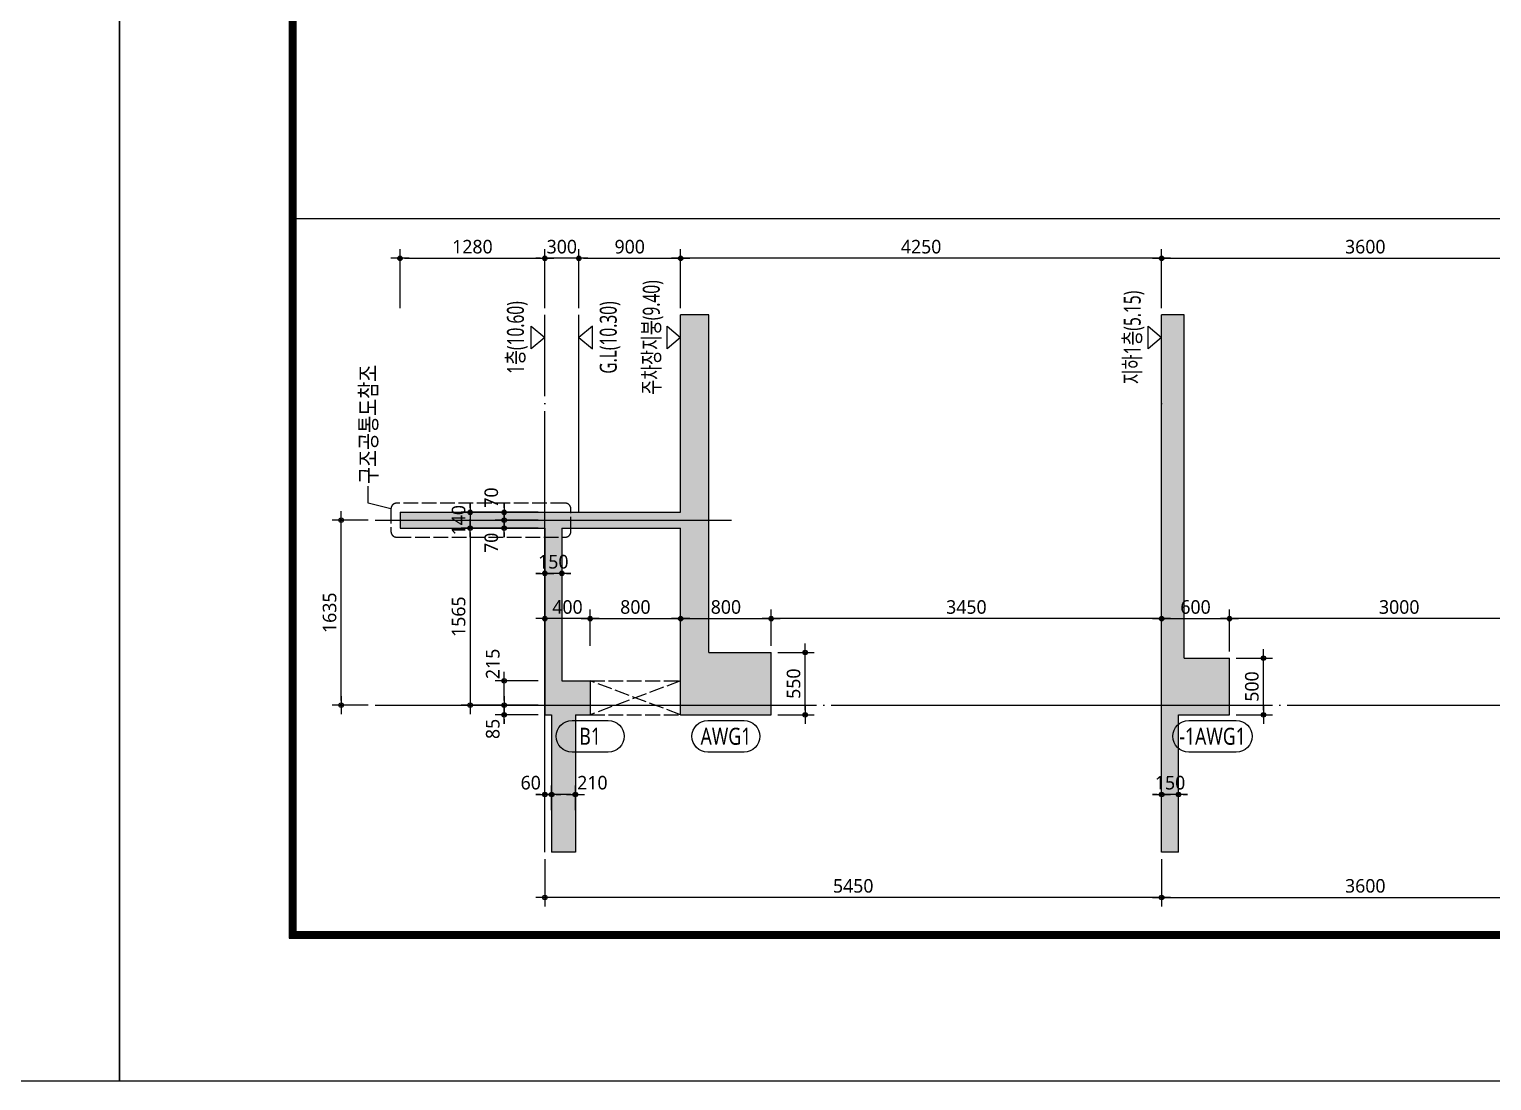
# Model space of a CAD drawing. Header units: millimetres. Extents: x 350420 to 672135, y -312840 to -44390.
# Drawn here: x 557934 to 570857, y -80030 to -70735 of the extents above; entities that cross this region are included whole.
import ezdxf
from ezdxf.enums import TextEntityAlignment as Align
from ezdxf.xclip import XClip

# ---------------------------------------------------------------- set-up
doc = ezdxf.new("R2010")
doc.units = ezdxf.units.MM
doc.header["$LTSCALE"] = 65
doc.header["$XCLIPFRAME"] = 0
for name, pattern in [('CEN', [62, 60, -1, 0, -1]), ('HID', [2.5, 2, -0.5]), ('XS-지하주차장$0$HID', [2.3, 1.5, -0.8])]:
    doc.linetypes.add(name, pattern=pattern)
doc.layers.get('Defpoints').update_dxf_attribs({"color": 145})
for name, color, linetype in [('253', 253, 'Continuous'), ('CEN', 1, 'CEN'), ('DIM', 7, 'Continuous'), ('FORM_고양장항A-1BL-S-성능$0$FORM', 7, 'Continuous'), ('GL', 3, 'Continuous'), ('HID', 8, 'HID'), ('LEADER', 7, 'Continuous'), ('LEVEL', 7, 'Continuous'), ('M', 7, 'Continuous'), ('NAME-B', 6, 'Continuous'), ('SEC', 2, 'Continuous'), ('XS-지하주차장$0$B', 9, 'XS-지하주차장$0$HID'), ('XS-지하주차장$0$G', 4, 'XS-지하주차장$0$HID')]:
    doc.layers.add(name, color=color, linetype=linetype)
doc.layers.add('FORM_고양장항A-1BL-S-성능$0$DEFPOINT', color=144, linetype='Continuous', plot=False)
doc.layers.add('TEXT', color=3, linetype='Continuous', lineweight=9)
doc.styles.add('맑은고딕', font='malgun.ttf')
doc.dimstyles.new('DIM_40', dxfattribs={"dimscale": 40, "dimtxt": 3, "dimasz": 1, "dimexe": 2, "dimexo": 1.5, "dimgap": 1, "dimtad": 1, "dimdec": 0, "dimzin": 0, "dimdsep": 46, "dimtxsty": '맑은고딕', "dimblk1": 'DIMDOT', "dimblk2": 'DIMDOT', "dimsah": 1, "dimcen": 0.09, "dimdle": 2, "dimclrd": 7, "dimclre": 7, "dimclrt": 6, "dimadec": 0, "dimazin": 0, "dimtfac": 1, "dimtdec": 0, "dimtix": 1, "dimtmove": 2, "dimatfit": 3, "dimldrblk": 'DIMDOT', "dimfxl": 0, "dimtolj": 1, "dimtzin": 0, "dimarcsym": 0})

# ---------------------------------------------------------------- blocks, each defined once
blk = doc.blocks.new('XS-지하주차장')
at = {"layer": 'XS-지하주차장$0$B'}
for p, q in [((644060, 126825), (644060, 134375)), ((644460, 126825), (644460, 134375))]:
    blk.add_line(p, q, dxfattribs=at)
at = {"layer": 'XS-지하주차장$0$G'}
for p, q in [((648060, 127100), (648060, 133675)), ((648460, 127100), (648460, 133675))]:
    blk.add_line(p, q, dxfattribs=at)
blk = doc.blocks.new('FORM_고양장항A-1BL-S-성능')
at = {"layer": 'FORM_고양장항A-1BL-S-성능$0$DEFPOINT'}
blk.add_lwpolyline([(0, 594), (0, 0), (841, 0), (841, 594), (0, 594)], dxfattribs=at)
at = {"layer": 'FORM_고양장항A-1BL-S-성능$0$FORM'}
for points in [[(25, 573), (25, 21), (757, 21), (757, 573)], [(26, 572), (26, 22), (756, 22), (756, 572)]]:
    blk.add_lwpolyline(points, close=True, dxfattribs=at)
at = {"layer": 'FORM_고양장항A-1BL-S-성능$0$FORM', "const_width": 1}
blk.add_lwpolyline([(25.5, 572.5), (25.5, 21.5), (756.5, 21.5), (756.5, 572.5)], close=True, dxfattribs=at)
blk = doc.blocks.new('DIMDOT')
at = {"layer": 'DIM', "linetype": 'Continuous'}
blk.add_line((-2, 0), (2, 0), dxfattribs=at)
for radius in [0.5, 0.25]:
    blk.add_circle((0, 0), radius, dxfattribs=at)
blk = doc.blocks.new('*D1105')
at = {"layer": 'Defpoints', "color": 0, "transparency": 16777216}
for p in [(560690, -75075), (560990, -75075), (560990, -76710)]:
    blk.add_point(p, dxfattribs=at)
at = {"layer": 'DIM', "color": 7, "lineweight": -2, "transparency": 16777216}
for p, q in [((560930, -75075), (560610, -75075)), ((560690, -76670), (560690, -75115)), ((560930, -76710), (560610, -76710))]:
    blk.add_line(p, q, dxfattribs=at)
at = {"layer": 'DIM', "color": 7, "lineweight": -2, "transparency": 16777216, "xscale": 40, "yscale": 40, "zscale": 40}
for p, rotation in [((560690, -75075), 90), ((560690, -76710), 270)]:
    blk.add_blockref('DIMDOT', p, dxfattribs=dict(at, rotation=rotation))
at = {"layer": 'DIM', "color": 6, "transparency": 16777216, "insert": (560588, -75893), "char_height": 120, "attachment_point": 5, "rotation": 90, "style": '맑은고딕'}
blk.add_mtext('\\A1;1635', dxfattribs=at)
blk = doc.blocks.new('*D1106')
at = {"layer": 'Defpoints', "color": 0, "transparency": 16777216}
for p in [(562490, -72760), (561210, -73260), (562490, -73260)]:
    blk.add_point(p, dxfattribs=at)
at = {"layer": 'DIM', "color": 7, "lineweight": -2, "transparency": 16777216}
for p, q in [((561210, -73200), (561210, -72680)), ((561250, -72760), (562450, -72760)), ((562490, -73200), (562490, -72680))]:
    blk.add_line(p, q, dxfattribs=at)
at = {"layer": 'DIM', "color": 7, "lineweight": -2, "transparency": 16777216, "xscale": 40, "yscale": 40, "zscale": 40, "rotation": 180}
blk.add_blockref('DIMDOT', (561210, -72760), dxfattribs=at)
at = {"layer": 'DIM', "color": 7, "lineweight": -2, "transparency": 16777216, "xscale": 40, "yscale": 40, "zscale": 40}
blk.add_blockref('DIMDOT', (562490, -72760), dxfattribs=at)
at = {"layer": 'DIM', "color": 6, "transparency": 16777216, "insert": (561850, -72658), "char_height": 120, "attachment_point": 5, "style": '맑은고딕'}
blk.add_mtext('\\A1;1280', dxfattribs=at)
blk = doc.blocks.new('*D1107')
at = {"layer": 'Defpoints', "color": 0, "transparency": 16777216}
for p in [(562490, -75145), (561830, -76710), (562490, -76710)]:
    blk.add_point(p, dxfattribs=at)
at = {"layer": 'DIM', "color": 7, "lineweight": -2, "transparency": 16777216}
for p, q in [((562430, -75145), (561750, -75145)), ((561830, -75185), (561830, -76670)), ((562430, -76710), (561750, -76710))]:
    blk.add_line(p, q, dxfattribs=at)
at = {"layer": 'DIM', "color": 7, "lineweight": -2, "transparency": 16777216, "xscale": 40, "yscale": 40, "zscale": 40}
for p, rotation in [((561830, -75145), 90), ((561830, -76710), 270)]:
    blk.add_blockref('DIMDOT', p, dxfattribs=dict(at, rotation=rotation))
at = {"layer": 'DIM', "color": 6, "transparency": 16777216, "insert": (561728, -75928), "char_height": 120, "attachment_point": 5, "rotation": 90, "style": '맑은고딕'}
blk.add_mtext('\\A1;1565', dxfattribs=at)
blk = doc.blocks.new('*D1108')
at = {"layer": 'Defpoints', "color": 0, "transparency": 16777216}
for p in [(562490, -75005), (561830, -75145), (562490, -75145)]:
    blk.add_point(p, dxfattribs=at)
at = {"layer": 'DIM', "color": 7, "lineweight": -2, "transparency": 16777216}
for p, q in [((561830, -74965), (561830, -74925)), ((562430, -75005), (561750, -75005)), ((561830, -75005), (561830, -75145)), ((562430, -75145), (561750, -75145)), ((561830, -75185), (561830, -75225))]:
    blk.add_line(p, q, dxfattribs=at)
at = {"layer": 'DIM', "color": 7, "lineweight": -2, "transparency": 16777216, "xscale": 40, "yscale": 40, "zscale": 40}
for p, rotation in [((561830, -75005), 270), ((561830, -75145), 90)]:
    blk.add_blockref('DIMDOT', p, dxfattribs=dict(at, rotation=rotation))
at = {"layer": 'DIM', "color": 6, "transparency": 16777216, "insert": (561728, -75075), "char_height": 120, "attachment_point": 5, "rotation": 90, "style": '맑은고딕'}
blk.add_mtext('\\A1;140', dxfattribs=at)
blk = doc.blocks.new('*D1109')
at = {"layer": 'Defpoints', "color": 0, "transparency": 16777216}
for p in [(562490, -75075), (562130, -75145), (562490, -75145)]:
    blk.add_point(p, dxfattribs=at)
at = {"layer": 'DIM', "color": 7, "lineweight": -2, "transparency": 16777216}
for p, q in [((562430, -75075), (562050, -75075)), ((562130, -75035), (562130, -74995)), ((562130, -75075), (562130, -75145)), ((562430, -75145), (562050, -75145)), ((562130, -75185), (562130, -75225))]:
    blk.add_line(p, q, dxfattribs=at)
at = {"layer": 'DIM', "color": 7, "lineweight": -2, "transparency": 16777216, "xscale": 40, "yscale": 40, "zscale": 40}
for p, rotation in [((562130, -75075), 270), ((562130, -75145), 90)]:
    blk.add_blockref('DIMDOT', p, dxfattribs=dict(at, rotation=rotation))
at = {"layer": 'DIM', "color": 6, "transparency": 16777216, "insert": (562017, -75275), "char_height": 120, "attachment_point": 5, "rotation": 90, "style": '맑은고딕'}
blk.add_mtext('\\A1;70', dxfattribs=at)
blk = doc.blocks.new('*D1110')
at = {"layer": 'Defpoints', "color": 0, "transparency": 16777216}
for p in [(562130, -75005), (562490, -75005), (562490, -75075)]:
    blk.add_point(p, dxfattribs=at)
at = {"layer": 'DIM', "color": 7, "lineweight": -2, "transparency": 16777216}
for p, q in [((562130, -74965), (562130, -74925)), ((562430, -75005), (562050, -75005)), ((562430, -75075), (562050, -75075)), ((562130, -75075), (562130, -75005)), ((562130, -75115), (562130, -75155))]:
    blk.add_line(p, q, dxfattribs=at)
at = {"layer": 'DIM', "color": 7, "lineweight": -2, "transparency": 16777216, "xscale": 40, "yscale": 40, "zscale": 40}
for p, rotation in [((562130, -75005), 270), ((562130, -75075), 90)]:
    blk.add_blockref('DIMDOT', p, dxfattribs=dict(at, rotation=rotation))
at = {"layer": 'DIM', "color": 6, "transparency": 16777216, "insert": (562017, -74875), "char_height": 120, "attachment_point": 5, "rotation": 90, "style": '맑은고딕'}
blk.add_mtext('\\A1;70', dxfattribs=at)
blk = doc.blocks.new('*D1111')
at = {"layer": 'Defpoints', "color": 0, "transparency": 16777216}
for p in [(562490, -72760), (562490, -73260), (562790, -73260)]:
    blk.add_point(p, dxfattribs=at)
at = {"layer": 'DIM', "color": 7, "lineweight": -2, "transparency": 16777216}
for p, q in [((562450, -72760), (562410, -72760)), ((562490, -73200), (562490, -72680)), ((562790, -72760), (562490, -72760)), ((562790, -73200), (562790, -72680)), ((562830, -72760), (562870, -72760))]:
    blk.add_line(p, q, dxfattribs=at)
at = {"layer": 'DIM', "color": 7, "lineweight": -2, "transparency": 16777216, "xscale": 40, "yscale": 40, "zscale": 40}
blk.add_blockref('DIMDOT', (562490, -72760), dxfattribs=at)
at = {"layer": 'DIM', "color": 7, "lineweight": -2, "transparency": 16777216, "xscale": 40, "yscale": 40, "zscale": 40, "rotation": 180}
blk.add_blockref('DIMDOT', (562790, -72760), dxfattribs=at)
at = {"layer": 'DIM', "color": 6, "transparency": 16777216, "insert": (562640, -72658), "char_height": 120, "attachment_point": 5, "style": '맑은고딕'}
blk.add_mtext('\\A1;300', dxfattribs=at)
blk = doc.blocks.new('*D1112')
at = {"layer": 'Defpoints', "color": 0, "transparency": 16777216}
for p in [(571540, -72760), (567940, -73260), (571540, -73260)]:
    blk.add_point(p, dxfattribs=at)
at = {"layer": 'DIM', "color": 7, "lineweight": -2, "transparency": 16777216}
for p, q in [((567940, -73200), (567940, -72680)), ((567980, -72760), (571500, -72760)), ((571540, -73200), (571540, -72680))]:
    blk.add_line(p, q, dxfattribs=at)
at = {"layer": 'DIM', "color": 7, "lineweight": -2, "transparency": 16777216, "xscale": 40, "yscale": 40, "zscale": 40, "rotation": 180}
blk.add_blockref('DIMDOT', (567940, -72760), dxfattribs=at)
at = {"layer": 'DIM', "color": 7, "lineweight": -2, "transparency": 16777216, "xscale": 40, "yscale": 40, "zscale": 40}
blk.add_blockref('DIMDOT', (571540, -72760), dxfattribs=at)
at = {"layer": 'DIM', "color": 6, "transparency": 16777216, "insert": (569740, -72658), "char_height": 120, "attachment_point": 5, "style": '맑은고딕'}
blk.add_mtext('\\A1;3600', dxfattribs=at)
blk = doc.blocks.new('*D1113')
at = {"layer": 'Defpoints', "color": 0, "transparency": 16777216}
for p in [(563690, -72760), (562790, -73260), (563690, -73260)]:
    blk.add_point(p, dxfattribs=at)
at = {"layer": 'DIM', "color": 7, "lineweight": -2, "transparency": 16777216}
for p, q in [((562790, -73200), (562790, -72680)), ((562830, -72760), (563650, -72760)), ((563690, -73200), (563690, -72680))]:
    blk.add_line(p, q, dxfattribs=at)
at = {"layer": 'DIM', "color": 7, "lineweight": -2, "transparency": 16777216, "xscale": 40, "yscale": 40, "zscale": 40, "rotation": 180}
blk.add_blockref('DIMDOT', (562790, -72760), dxfattribs=at)
at = {"layer": 'DIM', "color": 7, "lineweight": -2, "transparency": 16777216, "xscale": 40, "yscale": 40, "zscale": 40}
blk.add_blockref('DIMDOT', (563690, -72760), dxfattribs=at)
at = {"layer": 'DIM', "color": 6, "transparency": 16777216, "insert": (563240, -72658), "char_height": 120, "attachment_point": 5, "style": '맑은고딕'}
blk.add_mtext('\\A1;900', dxfattribs=at)
blk = doc.blocks.new('*D1114')
at = {"layer": 'Defpoints', "color": 0, "transparency": 16777216}
for p in [(563690, -72760), (563690, -73260), (567940, -73260)]:
    blk.add_point(p, dxfattribs=at)
at = {"layer": 'DIM', "color": 7, "lineweight": -2, "transparency": 16777216}
for p, q in [((563690, -73200), (563690, -72680)), ((567900, -72760), (563730, -72760)), ((567940, -73200), (567940, -72680))]:
    blk.add_line(p, q, dxfattribs=at)
at = {"layer": 'DIM', "color": 7, "lineweight": -2, "transparency": 16777216, "xscale": 40, "yscale": 40, "zscale": 40, "rotation": 180}
blk.add_blockref('DIMDOT', (563690, -72760), dxfattribs=at)
at = {"layer": 'DIM', "color": 7, "lineweight": -2, "transparency": 16777216, "xscale": 40, "yscale": 40, "zscale": 40}
blk.add_blockref('DIMDOT', (567940, -72760), dxfattribs=at)
at = {"layer": 'DIM', "color": 6, "transparency": 16777216, "insert": (565815, -72658), "char_height": 120, "attachment_point": 5, "style": '맑은고딕'}
blk.add_mtext('\\A1;4250', dxfattribs=at)
blk = doc.blocks.new('*D1116')
at = {"layer": 'Defpoints', "color": 0, "linetype": 'Continuous', "transparency": 16777216}
for p in [(562490, -76710), (562130, -76795), (562490, -76795)]:
    blk.add_point(p, dxfattribs=at)
at = {"layer": 'DIM', "color": 7, "linetype": 'Continuous', "lineweight": -2, "transparency": 16777216}
for p, q in [((562130, -76670), (562130, -76630)), ((562430, -76710), (562050, -76710)), ((562130, -76710), (562130, -76795)), ((562430, -76795), (562050, -76795)), ((562130, -76835), (562130, -76875))]:
    blk.add_line(p, q, dxfattribs=at)
at = {"layer": 'DIM', "color": 7, "linetype": 'Continuous', "lineweight": -2, "transparency": 16777216, "xscale": 40, "yscale": 40, "zscale": 40}
for p, rotation in [((562130, -76710), 270), ((562130, -76795), 90)]:
    blk.add_blockref('DIMDOT', p, dxfattribs=dict(at, rotation=rotation))
at = {"layer": 'DIM', "color": 6, "linetype": 'Continuous', "transparency": 16777216, "insert": (562030, -76920), "char_height": 120, "attachment_point": 5, "rotation": 90, "style": '맑은고딕'}
blk.add_mtext('\\A1;85', dxfattribs=at)
blk = doc.blocks.new('*D1117')
at = {"layer": 'Defpoints', "color": 0, "linetype": 'Continuous', "transparency": 16777216}
for p in [(562130, -76495), (562490, -76495), (562490, -76710)]:
    blk.add_point(p, dxfattribs=at)
at = {"layer": 'DIM', "color": 7, "linetype": 'Continuous', "lineweight": -2, "transparency": 16777216}
for p, q in [((562430, -76495), (562050, -76495)), ((562130, -76670), (562130, -76535)), ((562430, -76710), (562050, -76710))]:
    blk.add_line(p, q, dxfattribs=at)
at = {"layer": 'DIM', "color": 7, "linetype": 'Continuous', "lineweight": -2, "transparency": 16777216, "xscale": 40, "yscale": 40, "zscale": 40}
for p, rotation in [((562130, -76495), 90), ((562130, -76710), 270)]:
    blk.add_blockref('DIMDOT', p, dxfattribs=dict(at, rotation=rotation))
at = {"layer": 'DIM', "color": 6, "linetype": 'Continuous', "transparency": 16777216, "insert": (562030, -76345), "char_height": 120, "attachment_point": 5, "rotation": 90, "style": '맑은고딕'}
blk.add_mtext('\\A1;215', dxfattribs=at)
blk = doc.blocks.new('*D1118')
at = {"layer": 'Defpoints', "color": 0, "transparency": 16777216}
for p in [(564490, -76245), (564790, -76245), (564490, -76795)]:
    blk.add_point(p, dxfattribs=at)
at = {"layer": 'DIM', "color": 7, "lineweight": -2, "transparency": 16777216}
for p, q in [((564550, -76245), (564870, -76245)), ((564790, -76755), (564790, -76285)), ((564550, -76795), (564870, -76795))]:
    blk.add_line(p, q, dxfattribs=at)
at = {"layer": 'DIM', "color": 7, "lineweight": -2, "transparency": 16777216, "xscale": 40, "yscale": 40, "zscale": 40}
for p, rotation in [((564790, -76245), 90), ((564790, -76795), 270)]:
    blk.add_blockref('DIMDOT', p, dxfattribs=dict(at, rotation=rotation))
at = {"layer": 'DIM', "color": 6, "transparency": 16777216, "insert": (564688, -76520), "char_height": 120, "attachment_point": 5, "rotation": 90, "style": '맑은고딕'}
blk.add_mtext('\\A1;550', dxfattribs=at)
blk = doc.blocks.new('*D1119')
at = {"layer": 'Defpoints', "color": 0, "transparency": 16777216}
for p in [(564490, -75945), (563690, -76245), (564490, -76245)]:
    blk.add_point(p, dxfattribs=at)
at = {"layer": 'DIM', "color": 7, "lineweight": -2, "transparency": 16777216}
for p, q in [((563690, -76185), (563690, -75865)), ((563730, -75945), (564450, -75945)), ((564490, -76185), (564490, -75865))]:
    blk.add_line(p, q, dxfattribs=at)
at = {"layer": 'DIM', "color": 7, "lineweight": -2, "transparency": 16777216, "xscale": 40, "yscale": 40, "zscale": 40, "rotation": 180}
blk.add_blockref('DIMDOT', (563690, -75945), dxfattribs=at)
at = {"layer": 'DIM', "color": 7, "lineweight": -2, "transparency": 16777216, "xscale": 40, "yscale": 40, "zscale": 40}
blk.add_blockref('DIMDOT', (564490, -75945), dxfattribs=at)
at = {"layer": 'DIM', "color": 6, "transparency": 16777216, "insert": (564090, -75843), "char_height": 120, "attachment_point": 5, "style": '맑은고딕'}
blk.add_mtext('\\A1;800', dxfattribs=at)
blk = doc.blocks.new('*D1120')
at = {"layer": 'Defpoints', "color": 0, "transparency": 16777216}
for p in [(564490, -75945), (564490, -76245), (567940, -76295)]:
    blk.add_point(p, dxfattribs=at)
at = {"layer": 'DIM', "color": 7, "lineweight": -2, "transparency": 16777216}
for p, q in [((564490, -76185), (564490, -75865)), ((567900, -75945), (564530, -75945)), ((567940, -76235), (567940, -75865))]:
    blk.add_line(p, q, dxfattribs=at)
at = {"layer": 'DIM', "color": 7, "lineweight": -2, "transparency": 16777216, "xscale": 40, "yscale": 40, "zscale": 40, "rotation": 180}
blk.add_blockref('DIMDOT', (564490, -75945), dxfattribs=at)
at = {"layer": 'DIM', "color": 7, "lineweight": -2, "transparency": 16777216, "xscale": 40, "yscale": 40, "zscale": 40}
blk.add_blockref('DIMDOT', (567940, -75945), dxfattribs=at)
at = {"layer": 'DIM', "color": 6, "transparency": 16777216, "insert": (566215, -75843), "char_height": 120, "attachment_point": 5, "style": '맑은고딕'}
blk.add_mtext('\\A1;3450', dxfattribs=at)
blk = doc.blocks.new('*D1121')
at = {"layer": 'Defpoints', "color": 0, "transparency": 16777216}
for p in [(568540, -75945), (567940, -76295), (568540, -76295)]:
    blk.add_point(p, dxfattribs=at)
at = {"layer": 'DIM', "color": 7, "lineweight": -2, "transparency": 16777216}
for p, q in [((567940, -76235), (567940, -75865)), ((567980, -75945), (568500, -75945)), ((568540, -76235), (568540, -75865))]:
    blk.add_line(p, q, dxfattribs=at)
at = {"layer": 'DIM', "color": 7, "lineweight": -2, "transparency": 16777216, "xscale": 40, "yscale": 40, "zscale": 40, "rotation": 180}
blk.add_blockref('DIMDOT', (567940, -75945), dxfattribs=at)
at = {"layer": 'DIM', "color": 7, "lineweight": -2, "transparency": 16777216, "xscale": 40, "yscale": 40, "zscale": 40}
blk.add_blockref('DIMDOT', (568540, -75945), dxfattribs=at)
at = {"layer": 'DIM', "color": 6, "transparency": 16777216, "insert": (568240, -75843), "char_height": 120, "attachment_point": 5, "style": '맑은고딕'}
blk.add_mtext('\\A1;600', dxfattribs=at)
blk = doc.blocks.new('*D1122')
at = {"layer": 'Defpoints', "color": 0, "transparency": 16777216}
for p in [(568540, -75945), (568540, -76295), (571540, -76295)]:
    blk.add_point(p, dxfattribs=at)
at = {"layer": 'DIM', "color": 7, "lineweight": -2, "transparency": 16777216}
for p, q in [((568540, -76235), (568540, -75865)), ((571500, -75945), (568580, -75945)), ((571540, -76235), (571540, -75865))]:
    blk.add_line(p, q, dxfattribs=at)
at = {"layer": 'DIM', "color": 7, "lineweight": -2, "transparency": 16777216, "xscale": 40, "yscale": 40, "zscale": 40, "rotation": 180}
blk.add_blockref('DIMDOT', (568540, -75945), dxfattribs=at)
at = {"layer": 'DIM', "color": 7, "lineweight": -2, "transparency": 16777216, "xscale": 40, "yscale": 40, "zscale": 40}
blk.add_blockref('DIMDOT', (571540, -75945), dxfattribs=at)
at = {"layer": 'DIM', "color": 6, "transparency": 16777216, "insert": (570040, -75843), "char_height": 120, "attachment_point": 5, "style": '맑은고딕'}
blk.add_mtext('\\A1;3000', dxfattribs=at)
blk = doc.blocks.new('*D1123')
at = {"layer": 'Defpoints', "color": 0, "transparency": 16777216}
for p in [(568540, -76295), (568840, -76295), (568540, -76795)]:
    blk.add_point(p, dxfattribs=at)
at = {"layer": 'DIM', "color": 7, "lineweight": -2, "transparency": 16777216}
for p, q in [((568600, -76295), (568920, -76295)), ((568840, -76755), (568840, -76335)), ((568600, -76795), (568920, -76795))]:
    blk.add_line(p, q, dxfattribs=at)
at = {"layer": 'DIM', "color": 7, "lineweight": -2, "transparency": 16777216, "xscale": 40, "yscale": 40, "zscale": 40}
for p, rotation in [((568840, -76295), 90), ((568840, -76795), 270)]:
    blk.add_blockref('DIMDOT', p, dxfattribs=dict(at, rotation=rotation))
at = {"layer": 'DIM', "color": 6, "transparency": 16777216, "insert": (568738, -76545), "char_height": 120, "attachment_point": 5, "rotation": 90, "style": '맑은고딕'}
blk.add_mtext('\\A1;500', dxfattribs=at)
blk = doc.blocks.new('*D1124')
at = {"layer": 'Defpoints', "color": 0, "transparency": 16777216}
for p in [(562490, -75345), (562640, -75345), (562490, -75545)]:
    blk.add_point(p, dxfattribs=at)
at = {"layer": 'DIM', "color": 7, "lineweight": -2, "transparency": 16777216}
for p, q in [((562490, -75405), (562490, -75625)), ((562640, -75405), (562640, -75625)), ((562450, -75545), (562410, -75545)), ((562640, -75545), (562490, -75545)), ((562680, -75545), (562720, -75545))]:
    blk.add_line(p, q, dxfattribs=at)
at = {"layer": 'DIM', "color": 7, "lineweight": -2, "transparency": 16777216, "xscale": 40, "yscale": 40, "zscale": 40}
blk.add_blockref('DIMDOT', (562490, -75545), dxfattribs=at)
at = {"layer": 'DIM', "color": 7, "lineweight": -2, "transparency": 16777216, "xscale": 40, "yscale": 40, "zscale": 40, "rotation": 180}
blk.add_blockref('DIMDOT', (562640, -75545), dxfattribs=at)
at = {"layer": 'DIM', "color": 6, "transparency": 16777216, "insert": (562565, -75443), "char_height": 120, "attachment_point": 5, "style": '맑은고딕'}
blk.add_mtext('\\A1;150', dxfattribs=at)
blk = doc.blocks.new('*D1125')
at = {"layer": 'Defpoints', "color": 0, "transparency": 16777216}
for p in [(567940, -78010), (571540, -78010), (571540, -78410)]:
    blk.add_point(p, dxfattribs=at)
at = {"layer": 'DIM', "color": 7, "lineweight": -2, "transparency": 16777216}
for p, q in [((567940, -78070), (567940, -78490)), ((571540, -78070), (571540, -78490)), ((567980, -78410), (571500, -78410))]:
    blk.add_line(p, q, dxfattribs=at)
at = {"layer": 'DIM', "color": 7, "lineweight": -2, "transparency": 16777216, "xscale": 40, "yscale": 40, "zscale": 40, "rotation": 180}
blk.add_blockref('DIMDOT', (567940, -78410), dxfattribs=at)
at = {"layer": 'DIM', "color": 7, "lineweight": -2, "transparency": 16777216, "xscale": 40, "yscale": 40, "zscale": 40}
blk.add_blockref('DIMDOT', (571540, -78410), dxfattribs=at)
at = {"layer": 'DIM', "color": 6, "transparency": 16777216, "insert": (569740, -78308), "char_height": 120, "attachment_point": 5, "style": '맑은고딕'}
blk.add_mtext('\\A1;3600', dxfattribs=at)
blk = doc.blocks.new('*D1126')
at = {"layer": 'Defpoints', "color": 0, "transparency": 16777216}
for p in [(562490, -78010), (567940, -78010), (562490, -78410)]:
    blk.add_point(p, dxfattribs=at)
at = {"layer": 'DIM', "color": 7, "lineweight": -2, "transparency": 16777216}
for p, q in [((562490, -78070), (562490, -78490)), ((567940, -78070), (567940, -78490)), ((567900, -78410), (562530, -78410))]:
    blk.add_line(p, q, dxfattribs=at)
at = {"layer": 'DIM', "color": 7, "lineweight": -2, "transparency": 16777216, "xscale": 40, "yscale": 40, "zscale": 40, "rotation": 180}
blk.add_blockref('DIMDOT', (562490, -78410), dxfattribs=at)
at = {"layer": 'DIM', "color": 7, "lineweight": -2, "transparency": 16777216, "xscale": 40, "yscale": 40, "zscale": 40}
blk.add_blockref('DIMDOT', (567940, -78410), dxfattribs=at)
at = {"layer": 'DIM', "color": 6, "transparency": 16777216, "insert": (565215, -78308), "char_height": 120, "attachment_point": 5, "style": '맑은고딕'}
blk.add_mtext('\\A1;5450', dxfattribs=at)
blk = doc.blocks.new('*D1128')
at = {"layer": 'Defpoints', "color": 0, "transparency": 16777216}
for p in [(567940, -77499), (567940, -77699), (568090, -77699)]:
    blk.add_point(p, dxfattribs=at)
at = {"layer": 'DIM', "color": 7, "lineweight": -2, "transparency": 16777216}
for p, q in [((567900, -77499), (567860, -77499)), ((567940, -77639), (567940, -77419)), ((568090, -77499), (567940, -77499)), ((568090, -77639), (568090, -77419)), ((568130, -77499), (568170, -77499))]:
    blk.add_line(p, q, dxfattribs=at)
at = {"layer": 'DIM', "color": 7, "lineweight": -2, "transparency": 16777216, "xscale": 40, "yscale": 40, "zscale": 40}
blk.add_blockref('DIMDOT', (567940, -77499), dxfattribs=at)
at = {"layer": 'DIM', "color": 7, "lineweight": -2, "transparency": 16777216, "xscale": 40, "yscale": 40, "zscale": 40, "rotation": 180}
blk.add_blockref('DIMDOT', (568090, -77499), dxfattribs=at)
at = {"layer": 'DIM', "color": 6, "transparency": 16777216, "insert": (568015, -77396), "char_height": 120, "attachment_point": 5, "style": '맑은고딕'}
blk.add_mtext('\\A1;150', dxfattribs=at)
blk = doc.blocks.new('*D1129')
at = {"layer": 'Defpoints', "color": 0, "transparency": 16777216}
for p in [(562550, -77499), (562550, -77699), (562760, -77699)]:
    blk.add_point(p, dxfattribs=at)
at = {"layer": 'DIM', "color": 7, "lineweight": -2, "transparency": 16777216}
for p, q in [((562550, -77639), (562550, -77419)), ((562720, -77499), (562590, -77499)), ((562760, -77639), (562760, -77419))]:
    blk.add_line(p, q, dxfattribs=at)
at = {"layer": 'DIM', "color": 7, "lineweight": -2, "transparency": 16777216, "xscale": 40, "yscale": 40, "zscale": 40, "rotation": 180}
blk.add_blockref('DIMDOT', (562550, -77499), dxfattribs=at)
at = {"layer": 'DIM', "color": 7, "lineweight": -2, "transparency": 16777216, "xscale": 40, "yscale": 40, "zscale": 40}
blk.add_blockref('DIMDOT', (562760, -77499), dxfattribs=at)
at = {"layer": 'DIM', "color": 6, "transparency": 16777216, "insert": (562910, -77396), "char_height": 120, "attachment_point": 5, "style": '맑은고딕'}
blk.add_mtext('\\A1;210', dxfattribs=at)
blk = doc.blocks.new('*D1130')
at = {"layer": 'Defpoints', "color": 0, "transparency": 16777216}
for p in [(562550, -77499), (562490, -77699), (562550, -77699)]:
    blk.add_point(p, dxfattribs=at)
at = {"layer": 'DIM', "color": 7, "lineweight": -2, "transparency": 16777216}
for p, q in [((562450, -77499), (562410, -77499)), ((562490, -77639), (562490, -77419)), ((562490, -77499), (562550, -77499)), ((562550, -77639), (562550, -77419)), ((562590, -77499), (562630, -77499))]:
    blk.add_line(p, q, dxfattribs=at)
at = {"layer": 'DIM', "color": 7, "lineweight": -2, "transparency": 16777216, "xscale": 40, "yscale": 40, "zscale": 40}
blk.add_blockref('DIMDOT', (562490, -77499), dxfattribs=at)
at = {"layer": 'DIM', "color": 7, "lineweight": -2, "transparency": 16777216, "xscale": 40, "yscale": 40, "zscale": 40, "rotation": 180}
blk.add_blockref('DIMDOT', (562550, -77499), dxfattribs=at)
at = {"layer": 'DIM', "color": 6, "transparency": 16777216, "insert": (562365, -77396), "char_height": 120, "attachment_point": 5, "style": '맑은고딕'}
blk.add_mtext('\\A1;60', dxfattribs=at)
blk = doc.blocks.new('*D1131')
at = {"layer": 'Defpoints', "color": 0, "transparency": 16777216}
for p in [(563690, -75945), (562890, -76245), (563690, -76245)]:
    blk.add_point(p, dxfattribs=at)
at = {"layer": 'DIM', "color": 7, "lineweight": -2, "transparency": 16777216}
for p, q in [((562890, -76185), (562890, -75865)), ((562930, -75945), (563650, -75945)), ((563690, -76185), (563690, -75865))]:
    blk.add_line(p, q, dxfattribs=at)
at = {"layer": 'DIM', "color": 7, "lineweight": -2, "transparency": 16777216, "xscale": 40, "yscale": 40, "zscale": 40, "rotation": 180}
blk.add_blockref('DIMDOT', (562890, -75945), dxfattribs=at)
at = {"layer": 'DIM', "color": 7, "lineweight": -2, "transparency": 16777216, "xscale": 40, "yscale": 40, "zscale": 40}
blk.add_blockref('DIMDOT', (563690, -75945), dxfattribs=at)
at = {"layer": 'DIM', "color": 6, "transparency": 16777216, "insert": (563290, -75843), "char_height": 120, "attachment_point": 5, "style": '맑은고딕'}
blk.add_mtext('\\A1;800', dxfattribs=at)
blk = doc.blocks.new('*D1132')
at = {"layer": 'Defpoints', "color": 0, "transparency": 16777216}
for p in [(562490, -75945), (562490, -76245), (562890, -76245)]:
    blk.add_point(p, dxfattribs=at)
at = {"layer": 'DIM', "color": 7, "lineweight": -2, "transparency": 16777216}
for p, q in [((562490, -76185), (562490, -75865)), ((562850, -75945), (562530, -75945)), ((562890, -76185), (562890, -75865))]:
    blk.add_line(p, q, dxfattribs=at)
at = {"layer": 'DIM', "color": 7, "lineweight": -2, "transparency": 16777216, "xscale": 40, "yscale": 40, "zscale": 40, "rotation": 180}
blk.add_blockref('DIMDOT', (562490, -75945), dxfattribs=at)
at = {"layer": 'DIM', "color": 7, "lineweight": -2, "transparency": 16777216, "xscale": 40, "yscale": 40, "zscale": 40}
blk.add_blockref('DIMDOT', (562890, -75945), dxfattribs=at)
at = {"layer": 'DIM', "color": 6, "transparency": 16777216, "insert": (562690, -75843), "char_height": 120, "attachment_point": 5, "style": '맑은고딕'}
blk.add_mtext('\\A1;400', dxfattribs=at)

msp = doc.modelspace()

# ---------------------------------------------------------------- hatches: boundary and pattern name
at = {"layer": '253'}
h = msp.add_hatch(color=256, dxfattribs=at)
h.dxf.hatch_style = 1
h.paths.add_polyline_path([(562890, -76495), (562890, -76795), (562760, -76795), (562760, -78010), (562550, -78010), (562550, -76795), (562490, -76795), (562490, -75145), (561210, -75145), (561210, -75005), (563690, -75005), (563690, -73260), (563940, -73260), (563940, -76245), (564490, -76245), (564490, -76795), (563690, -76795), (563690, -75145), (562640, -75145), (562640, -76495)])
h = msp.add_hatch(color=256, dxfattribs=at)
h.dxf.hatch_style = 1
h.paths.add_polyline_path([(568140, -73260), (567940, -73260), (567940, -78010), (568090, -78010), (568090, -76795), (568540, -76795), (568540, -76295), (568140, -76295)])

# ---------------------------------------------------------------- linework, layer by layer
for p, q in [((563940, -73260), (563690, -73260)), ((568140, -73260), (567940, -73260)), ((562760, -78010), (562550, -78010)), ((568090, -78010), (567940, -78010))]:
    msp.add_line(p, q, dxfattribs=at)
at = {"layer": 'CEN'}
for p, q in [((562490, -78010), (562490, -73260)), ((567940, -78010), (567940, -73260)), ((560990, -75075), (564140, -75075)), ((560990, -76710), (572955, -76710))]:
    msp.add_line(p, q, dxfattribs=at)
at = {"layer": 'GL'}
msp.add_line((562790, -75005), (562790, -73260), dxfattribs=at)
at = {"layer": 'HID'}
msp.add_lwpolyline([(562890, -76795), (563690, -76795), (562890, -76495), (563690, -76495), (562890, -76795)], dxfattribs=at)
at = {"layer": 'LEADER', "color": 7}
msp.add_lwpolyline([(573790, -72410), (560290, -72410), (560290, -78710), (573790, -78710)], close=True, dxfattribs=at)
at = {"layer": 'LEADER'}
for points in [[(562370, -73360), (562490, -73460), (562370, -73560)], [(562910, -73360), (562790, -73460), (562910, -73560)], [(563570, -73360), (563690, -73460), (563570, -73560)], [(567820, -73360), (567940, -73460), (567820, -73560)]]:
    msp.add_lwpolyline(points, close=True, dxfattribs=at)
at = {"layer": 'LEADER', "linetype": 'HID'}
msp.add_lwpolyline([(562720, -75175), (562720, -74975, 0.4142136), (562670, -74925), (561180, -74925, 0.4142136), (561130, -74975), (561130, -75175, 0.4142136), (561180, -75225), (562670, -75225, 0.4142136)], format="xyb", close=True, dxfattribs=at)
at = {"layer": 'LEVEL'}
msp.add_lwpolyline([(561130, -74975), (560930, -74925), (560930, -74775)], dxfattribs=at)
at = {"layer": 'M'}
for points in [[(562730, -76845), (563050, -76845, -1), (563050, -77125), (562730, -77125, -1)], [(563930, -76845), (564250, -76845, -1), (564250, -77125), (563930, -77125, -1)], [(568180, -76845), (568600, -76845, -1), (568600, -77125), (568180, -77125, -1)]]:
    msp.add_lwpolyline(points, format="xyb", close=True, dxfattribs=at)
at = {"layer": 'SEC'}
for p, q in [((563690, -75005), (563690, -73260)), ((563940, -76245), (563940, -73260)), ((567940, -78010), (567940, -73260)), ((568140, -76295), (568140, -73260)), ((561210, -75005), (561210, -75145)), ((561210, -75005), (563690, -75005)), ((561210, -75145), (562490, -75145)), ((562490, -75145), (562490, -76795)), ((562640, -75145), (562640, -76495)), ((562640, -75145), (563690, -75145)), ((563690, -76795), (563690, -75145)), ((563940, -76245), (564490, -76245)), ((564490, -76795), (564490, -76245)), ((568140, -76295), (568540, -76295)), ((568540, -76795), (568540, -76295)), ((562640, -76495), (562890, -76495)), ((562890, -76495), (562890, -76795)), ((562490, -76795), (562550, -76795)), ((562550, -76795), (562550, -78010)), ((562760, -76795), (562760, -78010)), ((562760, -76795), (562890, -76795)), ((563690, -76795), (564490, -76795)), ((568090, -76795), (568540, -76795)), ((568090, -78010), (568090, -76795))]:
    msp.add_line(p, q, dxfattribs=at)

# ---------------------------------------------------------------- block references
at = {"xscale": 60, "yscale": 60, "zscale": 60}
for p in [(508270, -80030), (558730, -80030)]:
    msp.add_blockref('FORM_고양장항A-1BL-S-성능', p, dxfattribs=at)
ref = msp.add_blockref('XS-지하주차장', (-78140, -199800))
XClip(ref).set_block_clipping_path([(643469.9999999981, 130890.0000000019), (673429.9999999894, 145455.0000000002)])

# ---------------------------------------------------------------- texts
at = {"layer": 'NAME-B', "style": '맑은고딕', "width": 0.8}
for s, p in [('B1', (562890, -76985)), ('AWG1', (564090, -76985)), ('-1AWG1', (568390, -76985))]:
    msp.add_text(s, height=150, dxfattribs=at).set_placement(p, align=Align.MIDDLE)
at = {"layer": 'TEXT', "style": '맑은고딕', "width": 0.7}
for s, p in [('주차장지붕(9.40)', (563430, -73460)), ('1층(10.60)', (562230, -73460)), ('G.L(10.30)', (563050, -73460)), ('지하1층(5.15)', (567680, -73460))]:
    msp.add_text(s, height=150, rotation=90, dxfattribs=at).set_placement(p, align=Align.MIDDLE_CENTER)
at = {"layer": 'TEXT', "style": '맑은고딕', "width": 0.8}
msp.add_text('구조공통도참조', height=150, rotation=90, dxfattribs=at).set_placement((560930, -74755), align=Align.MIDDLE_LEFT)

# ---------------------------------------------------------------- dimensions: what is measured, and where the dimension line sits
at = {"layer": 'DIM'}
for base, p1, p2, picture, middle in [((562490, -72760), (561210, -73260), (562490, -73260), '*D1106', (561850, -72657.6)), ((563690, -72760), (562790, -73260), (563690, -73260), '*D1113', (563240, -72658)), ((571540, -72760), (567940, -73260), (571540, -73260), '*D1112', (569740, -72658)), ((563690, -75945), (562890, -76245), (563690, -76245), '*D1131', (563290, -75843)), ((564490, -75945), (563690, -76245), (564490, -76245), '*D1119', (564090, -75843)), ((568540, -75945), (567940, -76295), (568540, -76295), '*D1121', (568240, -75843)), ((571540, -78410), (567940, -78010), (571540, -78010), '*D1125', (569740, -78308))]:
    dim = msp.add_linear_dim(base=base, p1=p1, p2=p2, dimstyle='DIM_40', dxfattribs=at)
    dim.commit()
    dim.dimension.update_dxf_attribs({"geometry": picture, "text_midpoint": middle})
for base, p1, p2, angle, picture, middle in [((562490, -72760), (562790, -73260), (562490, -73260), 180, '*D1111', (562640, -72658)), ((563690, -72760), (567940, -73260), (563690, -73260), 180, '*D1114', (565815, -72658)), ((561830, -75145), (562490, -75005), (562490, -75145), 270, '*D1108', (561727.6, -75075)), ((560690, -75075), (560990, -76710), (560990, -75075), 90, '*D1105', (560587.6, -75892.5)), ((561830, -76710), (562490, -75145), (562490, -76710), 270, '*D1107', (561727.6, -75927.5)), ((562490, -75545), (562640, -75345), (562490, -75345), 180, '*D1124', (562565, -75442.6)), ((562490, -75945), (562890, -76245), (562490, -76245), 180, '*D1132', (562690, -75843)), ((564490, -75945), (567940, -76295), (564490, -76245), 180, '*D1120', (566215, -75843)), ((568540, -75945), (571540, -76295), (568540, -76295), 180, '*D1122', (570040, -75843)), ((564790, -76245), (564490, -76795), (564490, -76245), 90, '*D1118', (564688, -76520)), ((568840, -76295), (568540, -76795), (568540, -76295), 90, '*D1123', (568738, -76545)), ((567940, -77498.6), (568090, -77698.6), (567940, -77698.6), 180, '*D1128', (568015, -77396.2)), ((562490, -78410), (567940, -78010), (562490, -78010), 180, '*D1126', (565215, -78308))]:
    dim = msp.add_linear_dim(base=base, p1=p1, p2=p2, angle=angle, dimstyle='DIM_40', dxfattribs=at)
    dim.commit()
    dim.dimension.update_dxf_attribs({"geometry": picture, "text_midpoint": middle})
for base, p1, p2, angle, picture, middle in [((562130, -75005), (562490, -75075), (562490, -75005), 90, '*D1110', (562017.4, -74875)), ((562130, -75145), (562490, -75075), (562490, -75145), 270, '*D1109', (562017.4, -75275)), ((562550, -77498.6), (562760, -77698.6), (562550, -77698.6), 180, '*D1129', (562910, -77396.3))]:
    dim = msp.add_linear_dim(base=base, p1=p1, p2=p2, angle=angle, dimstyle='DIM_40', dxfattribs=at)
    dim.commit()
    dim.dimension.update_dxf_attribs({"geometry": picture, "text_midpoint": middle, "dimtype": 160})
at = {"layer": 'DIM', "linetype": 'Continuous'}
for base, p2, angle, picture, middle in [((562130, -76495), (562490, -76495), 90, '*D1117', (562029.9, -76345)), ((562130, -76795), (562490, -76795), 270, '*D1116', (562029.9, -76920))]:
    dim = msp.add_linear_dim(base=base, p1=(562490, -76710), p2=p2, angle=angle, dimstyle='DIM_40', dxfattribs=at)
    dim.commit()
    dim.dimension.update_dxf_attribs({"geometry": picture, "text_midpoint": middle, "dimtype": 160})
at = {"layer": 'DIM'}
dim = msp.add_linear_dim(base=(562550, -77498.6), p1=(562490, -77698.6), p2=(562550, -77698.6), dimstyle='DIM_40', dxfattribs=at)
dim.commit()
dim.dimension.update_dxf_attribs({"geometry": '*D1130', "text_midpoint": (562365, -77396.3), "dimtype": 160})

doc.saveas('drawing.dxf')
